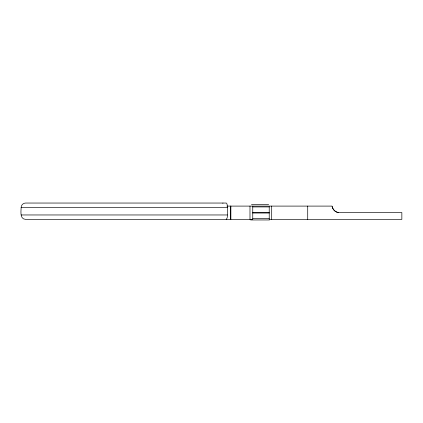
<?xml version="1.0" encoding="UTF-8"?>
<svg xmlns="http://www.w3.org/2000/svg" width="423" height="423" viewBox="0 0 423 423"><rect width="100%" height="100%" fill="white"/><g stroke="black" fill="none" stroke-linecap="round" stroke-linejoin="round"><path stroke-width="0.63" d="M252.753 206.096L252.753 219.4L25.613 219.4C19.664 219.125 21.034 211.347 21.15 207.482C21.134 205.097 23.233 203.029 25.613 203.045L226.21 203.045A4.484 1.216 -90 0 1 227.066 204.346A4.415 1.2 -90 0 1 227.421 207.482L227.421 214.963A4.415 1.2 -90 0 1 227.066 218.099L226.21 219.4M222.704 203.199L223.016 203.045M251.484 204.436L268.668 204.436M226.897 206.096L268.668 206.096M252.753 206.926L269.224 206.926M21.15 207.482L227.421 207.482M252.753 212.468L269.224 212.468M338.019 212.558L401.85 212.558L401.85 219.4L269.224 219.4L269.224 206.096L332.097 206.096L332.171 206.598A7.751 7.751 0 0 0 338.257 212.558A7.815 7.699 -90 0 1 332.155 206.604M252.753 213.023L269.224 213.023M21.15 214.963L227.421 214.963M252.822 218.564L269.224 218.564M250.654 219.955L269.499 219.955M307.717 206.096L307.717 219.4M271.693 206.096L271.693 219.4M249.982 206.096L249.982 219.4M230.863 206.096L230.863 219.4M230.598 206.096L230.598 219.4"/></g></svg>
